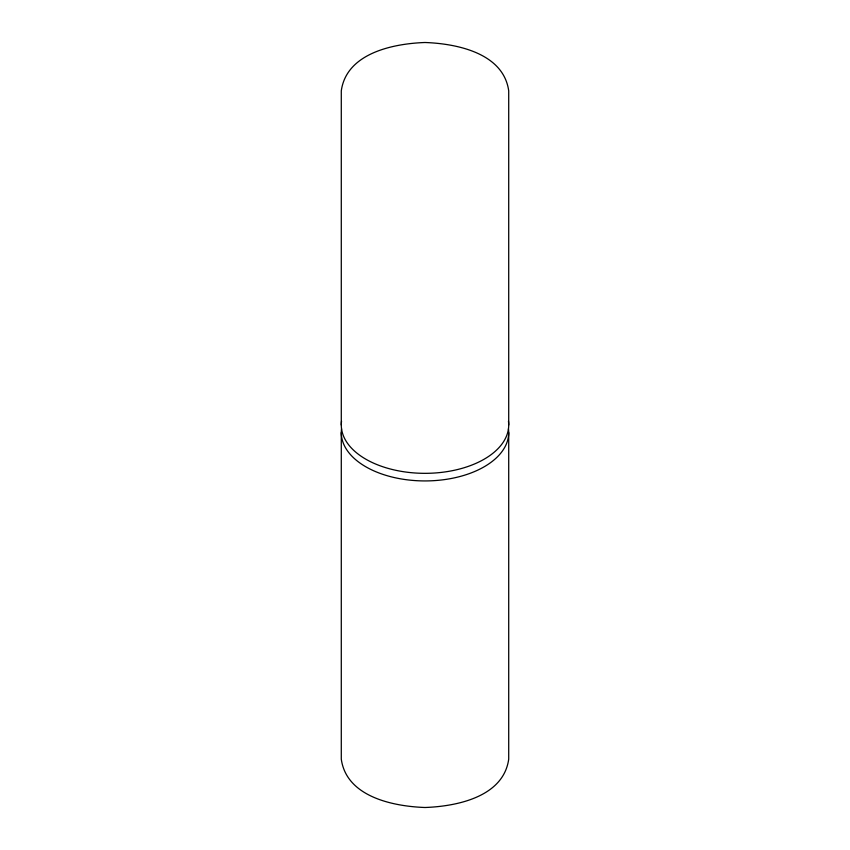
<?xml version="1.0" encoding="UTF-8"?>
<svg xmlns="http://www.w3.org/2000/svg" width="850" height="850" viewBox="0 0 850 850"><rect width="100%" height="100%" fill="white"/><g stroke="black" fill="none" stroke-linecap="round" stroke-linejoin="round"><path stroke-width="1.27" d="M508.714 425L508.714 90.833C503.455 53.029 456.641 43.637 425 42.5C393.359 43.637 346.545 53.029 341.286 90.833L341.286 425M508.714 432.597L508.714 759.167C503.455 796.971 456.641 806.363 425 807.5C393.359 806.363 346.545 796.971 341.286 759.167L341.286 432.597M508.459 421.217A83.714 48.333 0 0 1 425 473.333A83.714 48.333 0 0 1 341.541 421.217M508.459 428.814A83.714 48.333 0 0 1 425 480.93A83.714 48.333 0 0 1 341.541 428.814"/></g></svg>
